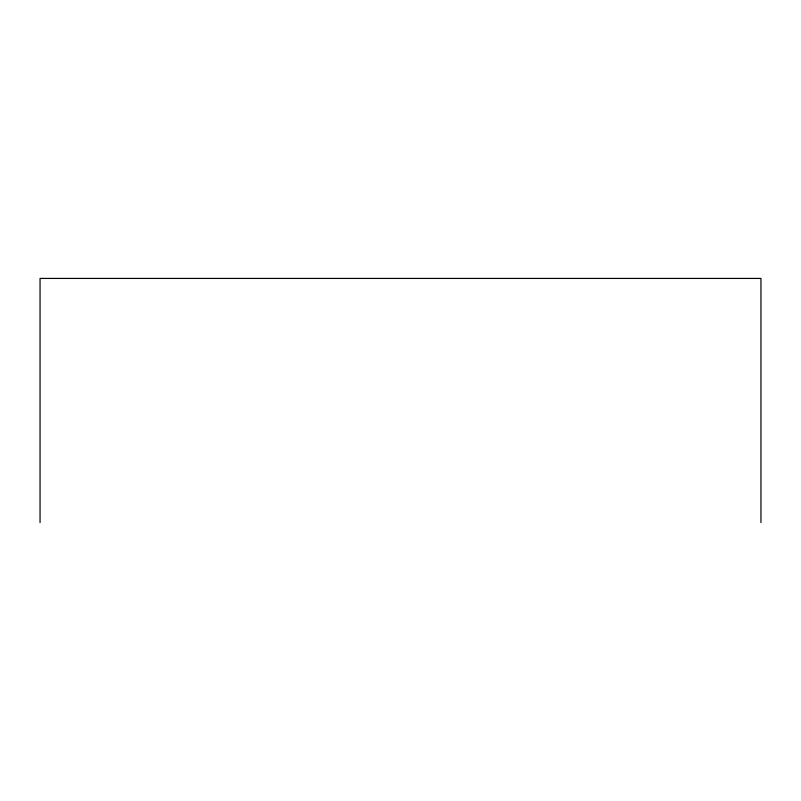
<?xml version="1.0" encoding="UTF-8"?>
<svg xmlns="http://www.w3.org/2000/svg" width="801" height="801" viewBox="0 0 801 801"><rect width="100%" height="100%" fill="white"/><g stroke="black" fill="none" stroke-linecap="round" stroke-linejoin="round"><path stroke-width="1.2" d="M760.95 522.572L760.95 278.428L40.05 278.428L40.05 522.572"/></g></svg>
